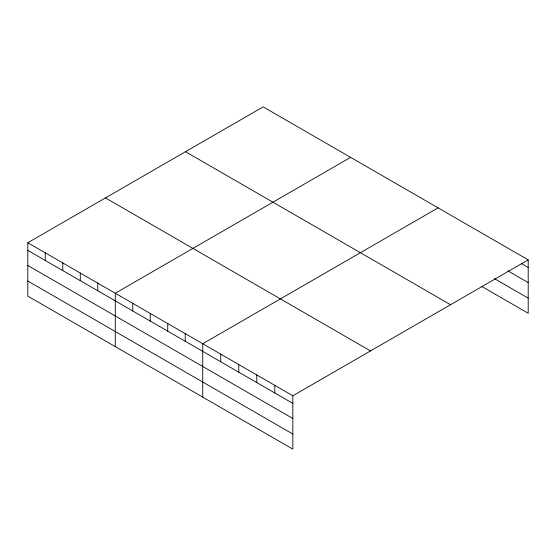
<?xml version="1.0" encoding="UTF-8"?>
<svg xmlns="http://www.w3.org/2000/svg" width="556" height="556" viewBox="0 0 556 556"><rect width="100%" height="100%" fill="white"/><g stroke="black" fill="none" stroke-linecap="round" stroke-linejoin="round"><path stroke-width="0.83" d="M481.642 286.375L528.2 313.25L528.2 259.881L263.162 106.863L27.8 242.75L27.8 296.119L292.838 449.137L292.838 395.768L27.8 242.75M350.621 157.355L115.266 293.241L115.266 346.617M438.086 207.854L202.725 343.74L202.725 397.109M292.838 395.768L528.2 259.881M521.445 263.607L528.2 267.505M507.927 270.897L528.2 282.608M494.409 278.646L528.2 298.155M185.489 151.705L450.534 304.723M105.466 197.901L370.511 350.926M27.8 250.374L292.838 403.392M27.8 265.469L292.838 418.487M27.8 281.023L292.838 434.041M274.817 385.357L274.817 392.988M256.796 374.952L256.796 382.584M238.774 364.548L238.774 372.179M220.746 354.144L220.746 361.768M185.231 333.642L185.231 341.266M167.738 323.543L167.738 331.167M150.245 313.438L150.245 321.069M132.759 303.34L132.759 310.971M97.773 283.143L97.773 290.774M80.279 273.045L80.279 280.669M62.786 262.946L62.786 270.57M45.293 252.848L45.293 260.472"/></g></svg>
